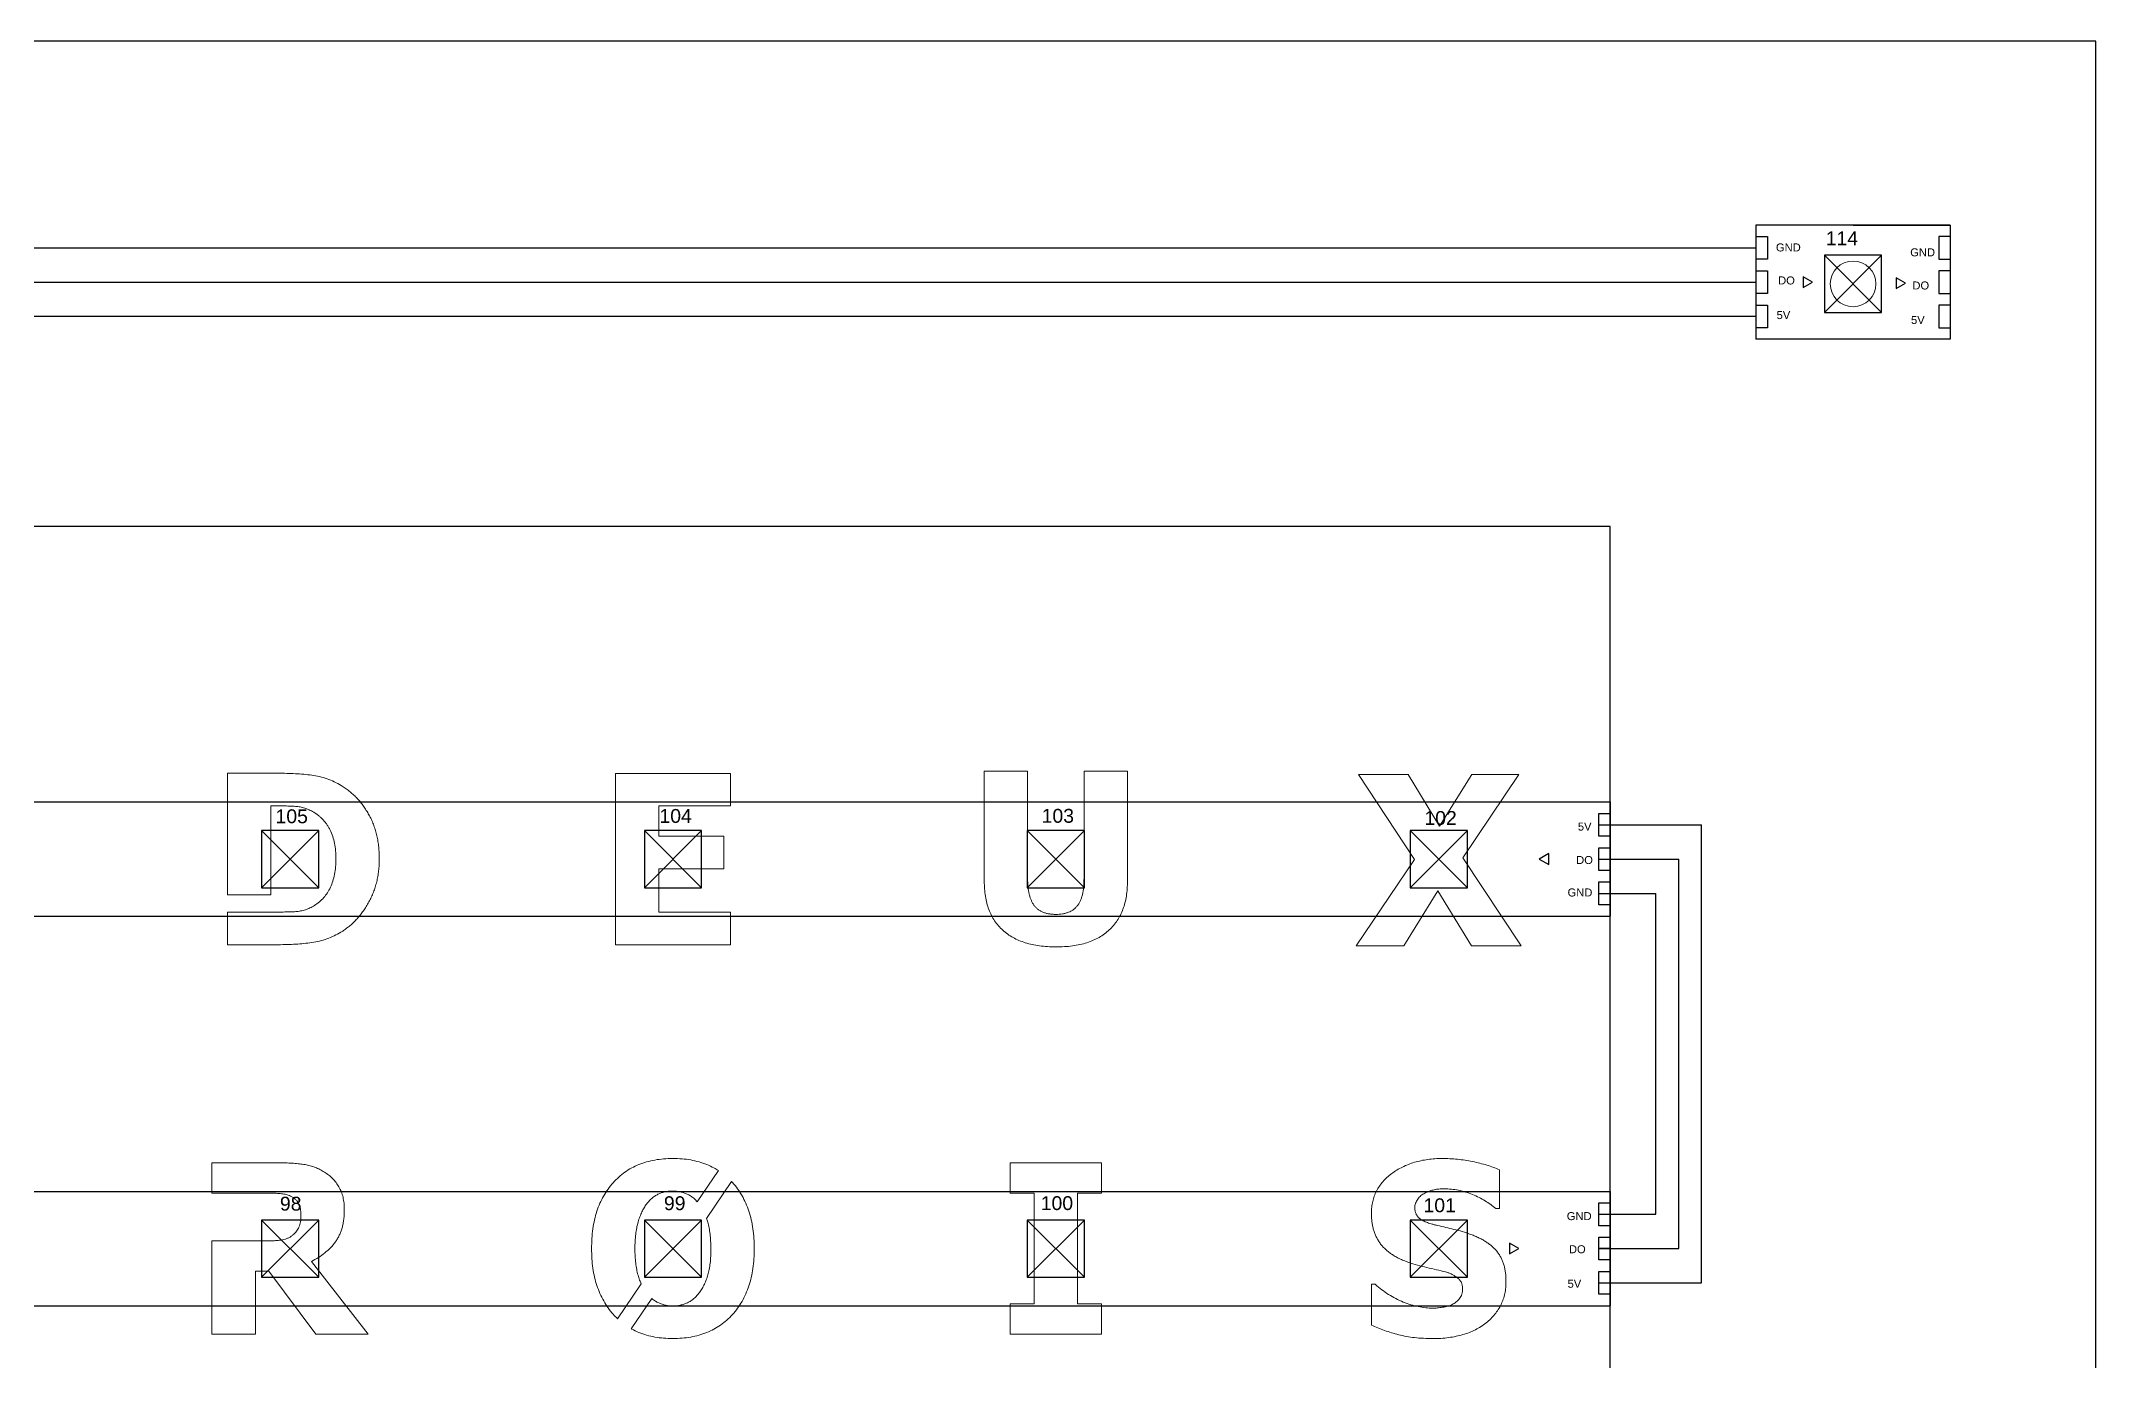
# Model space of a CAD drawing. Header units: millimetres. Extents: x -429 to 21, y 1736 to 2186.
# Drawn here: x -159.1 to 20.7, y 2070.4 to 2185.9 of the extents above; entities that cross this region are included whole.
import ezdxf

# ---------------------------------------------------------------- set-up
doc = ezdxf.new("R2010")
doc.units = ezdxf.units.MM
for name, color, linetype in [('Cadre', 7, 'Continuous'), ('Cadre interieur', 7, 'Continuous'), ('Circuit Electrique', 7, 'Continuous'), ('Lettres', 7, 'Continuous'), ('Rubans', 7, 'Continuous')]:
    doc.layers.add(name, color=color, linetype=linetype)
doc.styles.get("Standard").update_dxf_attribs({"font": 'sanss___.ttf'})

msp = doc.modelspace()

# ---------------------------------------------------------------- linework, layer by layer
at = {"layer": 'Cadre', "color": 0}
for p, q in [((20.66, 2185.91), (-429.34, 2185.91)), ((20.66, 1735.91), (20.66, 2185.91))]:
    msp.add_line(p, q, dxfattribs=at)
at = {"layer": 'Cadre interieur', "color": 0}
for p, q in [((-21.84, 2143.41), (-386.84, 2143.41)), ((-21.84, 1778.41), (-21.84, 2143.41))]:
    msp.add_line(p, q, dxfattribs=at)
at = {"layer": 'Circuit Electrique'}
for p, q in [((-399.59, 2167.81), (-9.09, 2167.81)), ((-22.84, 2111.31), (-17.84, 2111.31)), ((-17.84, 2083.22), (-17.84, 2111.31)), ((-22.84, 2083.22), (-17.84, 2083.22)), ((-21.84, 2080.22), (-22.84, 2080.22)), ((-21.84, 2080.22), (-22.84, 2080.22))]:
    msp.add_line(p, q, dxfattribs=at)
at = {"layer": 'Circuit Electrique', "color": 4}
for p, q in [((-399.59, 2164.81), (-9.09, 2164.81)), ((-22.84, 2114.31), (-15.84, 2114.31)), ((-15.84, 2080.22), (-15.84, 2114.31)), ((-22.84, 2080.22), (-15.84, 2080.22))]:
    msp.add_line(p, q, dxfattribs=at)
at = {"layer": 'Circuit Electrique', "color": 1}
for p, q in [((-9.09, 2161.81), (-399.59, 2161.81)), ((-22.84, 2117.31), (-13.84, 2117.31)), ((-13.84, 2077.22), (-13.84, 2117.31)), ((-22.84, 2077.22), (-13.84, 2077.22))]:
    msp.add_line(p, q, dxfattribs=at)
at = {"layer": 'Circuit Electrique'}
for points in [[(-27.22, 2113.84), (-27.22, 2114.79), (-28.05, 2114.31)], [(-29.82, 2080.22), (-30.64, 2080.7), (-30.64, 2079.75)]]:
    msp.add_lwpolyline(points, close=True, dxfattribs=at)
at = {"layer": 'Lettres', "color": 7, "linetype": 'Continuous', "lineweight": 15}
for p, q in [((-142.83, 2121.82), (-138.21, 2121.82)), ((-142.83, 2111.17), (-142.83, 2121.82)), ((-108.88, 2121.81), (-98.81, 2121.81)), ((-108.88, 2106.81), (-108.88, 2121.81)), ((-98.81, 2121.81), (-98.81, 2118.96)), ((-76.61, 2122), (-72.81, 2122)), ((-76.61, 2112.38), (-76.61, 2122)), ((-72.81, 2122), (-72.81, 2112.58)), ((-67.88, 2122), (-64.08, 2122)), ((-67.88, 2112.58), (-67.88, 2122)), ((-64.08, 2122), (-64.08, 2112.39)), ((-43.87, 2121.71), (-39.53, 2121.71)), ((-38.97, 2114.28), (-43.87, 2121.71)), ((-39.53, 2121.71), (-36.78, 2117.19)), ((-36.78, 2117.19), (-33.96, 2121.71)), ((-29.82, 2121.71), (-34.72, 2114.43)), ((-33.96, 2121.71), (-29.82, 2121.71)), ((-139.03, 2118.98), (-139.03, 2111.17)), ((-138.96, 2118.98), (-139.03, 2118.98)), ((-105.08, 2118.96), (-105.08, 2116.31)), ((-98.81, 2118.96), (-105.08, 2118.96)), ((-105.08, 2116.31), (-99.38, 2116.31)), ((-99.38, 2116.31), (-99.38, 2113.46)), ((-44.06, 2106.71), (-38.97, 2114.28)), ((-34.72, 2114.43), (-29.63, 2106.71)), ((-105.08, 2113.46), (-105.08, 2109.66)), ((-99.38, 2113.46), (-105.08, 2113.46)), ((-139.03, 2111.17), (-142.83, 2111.17)), ((-36.91, 2111.52), (-39.91, 2106.71)), ((-33.97, 2106.71), (-36.91, 2111.52)), ((-142.83, 2109.67), (-138.96, 2109.67)), ((-142.83, 2106.82), (-142.83, 2109.67)), ((-105.08, 2109.66), (-98.81, 2109.66)), ((-98.81, 2109.66), (-98.81, 2106.81)), ((-138.17, 2106.82), (-142.83, 2106.82)), ((-98.81, 2106.81), (-108.88, 2106.81)), ((-39.91, 2106.71), (-44.06, 2106.71)), ((-29.63, 2106.71), (-33.97, 2106.71)), ((-144.18, 2087.72), (-138.19, 2087.72)), ((-144.18, 2085.06), (-144.18, 2087.72)), ((-74.33, 2087.72), (-66.36, 2087.72)), ((-74.33, 2085.06), (-74.33, 2087.72)), ((-66.36, 2087.72), (-66.36, 2085.06)), ((-99.87, 2087.04), (-101.72, 2084.32)), ((-100.9, 2082.86), (-98.71, 2086.08)), ((-31.53, 2087.11), (-31.53, 2083.74)), ((-139.14, 2085.06), (-144.18, 2085.06)), ((-72.24, 2085.06), (-74.33, 2085.06)), ((-72.24, 2075.38), (-72.24, 2085.06)), ((-68.45, 2085.06), (-68.45, 2075.38)), ((-66.36, 2085.06), (-68.45, 2085.06)), ((-31.53, 2083.74), (-31.86, 2083.74)), ((-144.18, 2080.89), (-139.32, 2080.89)), ((-144.18, 2072.72), (-144.18, 2080.89)), ((-135.48, 2079.1), (-130.51, 2072.72)), ((-140.38, 2078.23), (-140.38, 2072.72)), ((-139.21, 2078.23), (-140.38, 2078.23)), ((-135.09, 2072.72), (-139.21, 2078.23)), ((-106.62, 2077.13), (-108.7, 2074.08)), ((-42.73, 2077.09), (-42.39, 2077.09)), ((-42.73, 2073.51), (-42.73, 2077.09)), ((-107.49, 2073.19), (-105.69, 2075.84)), ((-74.33, 2075.38), (-72.24, 2075.38)), ((-74.33, 2072.72), (-74.33, 2075.38)), ((-68.45, 2075.38), (-66.36, 2075.38)), ((-66.36, 2075.38), (-66.36, 2072.72)), ((-140.38, 2072.72), (-144.18, 2072.72)), ((-130.51, 2072.72), (-135.09, 2072.72)), ((-66.36, 2072.72), (-74.33, 2072.72))]:
    msp.add_line(p, q, dxfattribs=at)
msp.add_circle((-0.59, 2164.66), 2, dxfattribs=at)
msp.add_circle((-0.59, 2164.66), 2, dxfattribs=at)
for points, knots in [([(-138.21, 2121.82), (-137.95, 2121.82), (-137.45, 2121.82), (-136.7, 2121.78), (-135.98, 2121.72), (-135.28, 2121.63), (-134.6, 2121.5), (-133.94, 2121.29), (-133.31, 2121.01), (-132.91, 2120.77), (-132.71, 2120.65)], [0, 0, 0, 0, 0.134988, 0.265981, 0.392597, 0.515581, 0.635817, 0.756161, 0.876759, 1, 1, 1, 1]), ([(-132.71, 2120.65), (-132.59, 2120.57), (-132.35, 2120.4), (-132.01, 2120.14), (-131.69, 2119.85), (-131.39, 2119.54), (-131.11, 2119.21), (-130.85, 2118.86), (-130.61, 2118.48), (-130.38, 2118.09), (-130.18, 2117.68), (-130.01, 2117.25), (-129.86, 2116.8), (-129.75, 2116.34), (-129.65, 2115.86), (-129.59, 2115.36), (-129.54, 2114.84), (-129.54, 2114.49), (-129.54, 2114.31)], [0, 0, 0, 0, 0.058473, 0.116679, 0.175123, 0.233221, 0.291512, 0.350503, 0.410194, 0.471036, 0.532513, 0.595248, 0.658487, 0.723415, 0.789591, 0.857492, 0.927847, 1, 1, 1, 1]), ([(-135.38, 2118.48), (-135.51, 2118.54), (-135.76, 2118.67), (-136.16, 2118.81), (-136.56, 2118.9), (-136.98, 2118.94), (-137.42, 2118.95), (-137.9, 2118.97), (-138.42, 2118.97), (-138.78, 2118.98), (-138.96, 2118.98)], [0, 0, 0, 0, 0.116459, 0.230621, 0.342985, 0.456314, 0.575661, 0.705519, 0.84749, 1, 1, 1, 1]), ([(-133.33, 2114.33), (-133.34, 2114.57), (-133.35, 2115.03), (-133.44, 2115.69), (-133.6, 2116.29), (-133.79, 2116.76), (-133.97, 2117.1), (-134.12, 2117.34), (-134.29, 2117.56), (-134.47, 2117.78), (-134.68, 2117.97), (-134.89, 2118.16), (-135.13, 2118.33), (-135.3, 2118.43), (-135.38, 2118.48)], [0, 0, 0, 0, 0.145865, 0.281318, 0.409385, 0.530296, 0.589472, 0.647314, 0.704869, 0.763197, 0.820971, 0.879362, 0.93925, 1, 1, 1, 1]), ([(-135.21, 2110.25), (-135.06, 2110.35), (-134.77, 2110.55), (-134.39, 2110.93), (-134.07, 2111.36), (-133.8, 2111.85), (-133.59, 2112.39), (-133.44, 2112.99), (-133.35, 2113.64), (-133.34, 2114.1), (-133.33, 2114.33)], [0, 0, 0, 0, 0.113808, 0.226347, 0.340024, 0.457063, 0.579623, 0.710586, 0.84956, 1, 1, 1, 1]), ([(-129.54, 2114.31), (-129.54, 2114.14), (-129.55, 2113.8), (-129.59, 2113.29), (-129.66, 2112.8), (-129.76, 2112.33), (-129.89, 2111.86), (-130.05, 2111.41), (-130.23, 2110.98), (-130.44, 2110.56), (-130.68, 2110.15), (-130.93, 2109.78), (-131.19, 2109.42), (-131.47, 2109.09), (-131.77, 2108.78), (-132.07, 2108.5), (-132.4, 2108.25), (-132.63, 2108.09), (-132.74, 2108.01)], [0, 0, 0, 0, 0.070114, 0.13882, 0.205979, 0.271864, 0.337042, 0.4015, 0.465761, 0.529889, 0.593239, 0.65457, 0.714748, 0.773335, 0.831158, 0.887894, 0.944134, 1, 1, 1, 1]), ([(-72.81, 2112.58), (-72.81, 2112.46), (-72.81, 2112.21), (-72.78, 2111.85), (-72.74, 2111.52), (-72.67, 2111.22), (-72.59, 2110.93), (-72.49, 2110.68), (-72.38, 2110.45), (-72.24, 2110.24), (-72.08, 2110.06), (-71.9, 2109.9), (-71.7, 2109.76), (-71.47, 2109.66), (-71.22, 2109.57), (-70.95, 2109.51), (-70.66, 2109.48), (-70.45, 2109.47), (-70.35, 2109.47)], [0, 0, 0, 0, 0.083198, 0.161393, 0.234821, 0.302626, 0.366802, 0.426894, 0.483561, 0.537448, 0.589958, 0.641551, 0.694537, 0.748596, 0.805727, 0.86627, 0.931072, 1, 1, 1, 1]), ([(-70.35, 2109.47), (-70.25, 2109.47), (-70.05, 2109.48), (-69.76, 2109.51), (-69.49, 2109.57), (-69.24, 2109.65), (-69.02, 2109.75), (-68.81, 2109.88), (-68.63, 2110.03), (-68.47, 2110.21), (-68.33, 2110.41), (-68.21, 2110.64), (-68.1, 2110.9), (-68.02, 2111.18), (-67.95, 2111.49), (-67.91, 2111.83), (-67.88, 2112.2), (-67.88, 2112.45), (-67.88, 2112.58)], [0, 0, 0, 0, 0.06745, 0.130794, 0.190407, 0.246972, 0.30061, 0.352752, 0.404281, 0.45564, 0.508679, 0.565215, 0.625389, 0.689762, 0.759288, 0.833806, 0.913783, 1, 1, 1, 1]), ([(-70.35, 2106.62), (-70.59, 2106.63), (-71.07, 2106.64), (-71.76, 2106.71), (-72.41, 2106.82), (-73.01, 2106.98), (-73.57, 2107.18), (-74.09, 2107.44), (-74.56, 2107.73), (-74.99, 2108.08), (-75.37, 2108.47), (-75.71, 2108.9), (-75.99, 2109.38), (-76.22, 2109.9), (-76.39, 2110.46), (-76.52, 2111.06), (-76.59, 2111.71), (-76.6, 2112.15), (-76.61, 2112.38)], [0, 0, 0, 0, 0.075556, 0.146834, 0.214189, 0.27849, 0.339718, 0.398649, 0.456076, 0.51261, 0.568606, 0.624436, 0.681171, 0.739066, 0.799401, 0.862842, 0.929322, 1, 1, 1, 1]), ([(-64.08, 2112.39), (-64.08, 2112.16), (-64.09, 2111.73), (-64.16, 2111.09), (-64.29, 2110.49), (-64.46, 2109.93), (-64.69, 2109.42), (-64.96, 2108.94), (-65.28, 2108.5), (-65.66, 2108.11), (-66.08, 2107.75), (-66.55, 2107.45), (-67.07, 2107.19), (-67.63, 2106.98), (-68.24, 2106.82), (-68.9, 2106.7), (-69.61, 2106.64), (-70.1, 2106.63), (-70.35, 2106.62)], [0, 0, 0, 0, 0.069562, 0.135255, 0.197567, 0.257264, 0.315158, 0.371017, 0.426571, 0.482223, 0.538284, 0.595626, 0.654669, 0.716122, 0.781133, 0.849913, 0.922515, 1, 1, 1, 1]), ([(-138.96, 2109.67), (-138.76, 2109.67), (-138.38, 2109.67), (-137.82, 2109.68), (-137.32, 2109.69), (-136.86, 2109.71), (-136.42, 2109.76), (-136, 2109.87), (-135.59, 2110.03), (-135.34, 2110.17), (-135.21, 2110.25)], [0, 0, 0, 0, 0.156056, 0.299828, 0.43055, 0.54829, 0.659757, 0.770881, 0.88337, 1, 1, 1, 1]), ([(-132.74, 2108.01), (-132.94, 2107.89), (-133.33, 2107.66), (-133.95, 2107.38), (-134.6, 2107.17), (-135.27, 2107.03), (-135.97, 2106.94), (-136.68, 2106.87), (-137.42, 2106.83), (-137.92, 2106.83), (-138.17, 2106.82)], [0, 0, 0, 0, 0.121682, 0.241595, 0.361759, 0.483355, 0.607654, 0.734543, 0.865769, 1, 1, 1, 1]), ([(-138.19, 2087.72), (-137.99, 2087.72), (-137.61, 2087.72), (-137.05, 2087.69), (-136.53, 2087.64), (-136.04, 2087.57), (-135.58, 2087.48), (-135.15, 2087.33), (-134.73, 2087.15), (-134.47, 2086.99), (-134.34, 2086.92)], [0, 0, 0, 0, 0.149974, 0.289736, 0.420262, 0.541731, 0.657199, 0.771291, 0.885637, 1, 1, 1, 1]), ([(-110.97, 2080.22), (-110.96, 2080.51), (-110.95, 2081.09), (-110.86, 2081.93), (-110.72, 2082.73), (-110.51, 2083.48), (-110.25, 2084.18), (-109.92, 2084.83), (-109.53, 2085.44), (-109.09, 2085.99), (-108.59, 2086.49), (-108.05, 2086.92), (-107.46, 2087.29), (-106.82, 2087.59), (-106.14, 2087.82), (-105.42, 2087.98), (-104.65, 2088.09), (-104.13, 2088.1), (-103.86, 2088.1)], [0, 0, 0, 0, 0.073832, 0.144311, 0.21135, 0.275658, 0.337674, 0.398156, 0.457306, 0.516469, 0.574755, 0.632376, 0.689692, 0.747869, 0.807106, 0.868593, 0.932571, 1, 1, 1, 1]), ([(-103.86, 2088.1), (-103.59, 2088.1), (-103.06, 2088.09), (-102.29, 2087.99), (-101.57, 2087.82), (-100.89, 2087.59), (-100.33, 2087.32), (-99.99, 2087.13), (-99.87, 2087.04)], [0, 0, 0, 0, 0.0671288, 0.1310242, 0.1925175, 0.2517071, 0.3097325, 0.3477437, 0.3477437, 0.3477437, 0.3477437]), ([(-42.73, 2083.32), (-42.73, 2083.5), (-42.72, 2083.84), (-42.63, 2084.34), (-42.49, 2084.81), (-42.3, 2085.26), (-42.04, 2085.68), (-41.74, 2086.08), (-41.37, 2086.45), (-40.96, 2086.79), (-40.51, 2087.1), (-40.02, 2087.36), (-39.5, 2087.6), (-38.96, 2087.78), (-38.39, 2087.92), (-37.8, 2088.03), (-37.17, 2088.09), (-36.75, 2088.1), (-36.53, 2088.1)], [0, 0, 0, 0, 0.059483, 0.116964, 0.173246, 0.22874, 0.284453, 0.341556, 0.400368, 0.462086, 0.525357, 0.58886, 0.65283, 0.718208, 0.78506, 0.854317, 0.925621, 1, 1, 1, 1]), ([(-36.53, 2088.1), (-36.31, 2088.1), (-35.87, 2088.09), (-35.2, 2088.04), (-34.54, 2087.96), (-33.89, 2087.84), (-33.25, 2087.69), (-32.64, 2087.53), (-32.07, 2087.34), (-31.71, 2087.18), (-31.53, 2087.11)], [0, 0, 0, 0, 0.129441, 0.259207, 0.388462, 0.518766, 0.64671, 0.769621, 0.887261, 1, 1, 1, 1]), ([(-134.34, 2086.92), (-134.21, 2086.83), (-133.95, 2086.66), (-133.61, 2086.34), (-133.32, 2086), (-133.06, 2085.61), (-132.84, 2085.19), (-132.7, 2084.7), (-132.61, 2084.17), (-132.6, 2083.8), (-132.6, 2083.6)], [0, 0, 0, 0, 0.119241, 0.235411, 0.351264, 0.467913, 0.587671, 0.714251, 0.851544, 1, 1, 1, 1]), ([(-98.71, 2086.08), (-98.68, 2086.05), (-98.5, 2085.85), (-98.18, 2085.45), (-97.79, 2084.85), (-97.46, 2084.19), (-97.19, 2083.49), (-96.98, 2082.74), (-96.84, 2081.94), (-96.74, 2081.1), (-96.73, 2080.51), (-96.73, 2080.22)], [0.4732889, 0.4732889, 0.4732889, 0.4732889, 0.4827099, 0.5416333, 0.6010034, 0.6614374, 0.7235805, 0.7878379, 0.8550658, 0.9257338, 1, 1, 1, 1]), ([(-137.31, 2084.82), (-137.44, 2084.87), (-137.69, 2084.97), (-138.03, 2085.02), (-138.32, 2085.04), (-138.57, 2085.06), (-138.85, 2085.06), (-139.04, 2085.06), (-139.14, 2085.06)], [0, 0, 0, 0, 0.209407, 0.431327, 0.552966, 0.68723, 0.837246, 1, 1, 1, 1]), ([(-136.39, 2083.17), (-136.4, 2083.26), (-136.4, 2083.45), (-136.44, 2083.71), (-136.51, 2083.95), (-136.6, 2084.17), (-136.72, 2084.38), (-136.89, 2084.55), (-137.08, 2084.71), (-137.24, 2084.78), (-137.31, 2084.82)], [0, 0, 0, 0, 0.13997, 0.271141, 0.396119, 0.514801, 0.630431, 0.748169, 0.868887, 1, 1, 1, 1]), ([(-106.15, 2084.12), (-106.23, 2084.01), (-106.38, 2083.79), (-106.57, 2083.42), (-106.75, 2083), (-106.9, 2082.54), (-107.03, 2082.02), (-107.11, 2081.46), (-107.16, 2080.86), (-107.17, 2080.43), (-107.17, 2080.22)], [0, 0, 0, 0, 0.094396, 0.196115, 0.306127, 0.425664, 0.553874, 0.692336, 0.840632, 1, 1, 1, 1]), ([(-103.84, 2085.25), (-103.96, 2085.25), (-104.17, 2085.25), (-104.49, 2085.2), (-104.8, 2085.12), (-105.09, 2085.01), (-105.37, 2084.86), (-105.64, 2084.66), (-105.91, 2084.41), (-106.07, 2084.22), (-106.15, 2084.12)], [0, 0, 0, 0, 0.12537, 0.245286, 0.361957, 0.475991, 0.593024, 0.717386, 0.853085, 1, 1, 1, 1]), ([(-101.72, 2084.32), (-101.74, 2084.34), (-101.83, 2084.45), (-102.02, 2084.63), (-102.3, 2084.83), (-102.6, 2084.99), (-102.9, 2085.11), (-103.21, 2085.19), (-103.52, 2085.24), (-103.74, 2085.25), (-103.84, 2085.25)], [0.1114955, 0.1114955, 0.1114955, 0.1114955, 0.1408232, 0.2734591, 0.400792, 0.5236902, 0.6445467, 0.763352, 0.8806837, 1, 1, 1, 1]), ([(-38.07, 2085.07), (-38.13, 2085.04), (-38.24, 2084.98), (-38.4, 2084.86), (-38.55, 2084.72), (-38.68, 2084.56), (-38.79, 2084.38), (-38.87, 2084.19), (-38.93, 2083.99), (-38.93, 2083.85), (-38.93, 2083.78)], [0, 0, 0, 0, 0.119677, 0.240329, 0.366271, 0.493995, 0.623043, 0.746883, 0.872483, 1, 1, 1, 1]), ([(-38.93, 2083.78), (-38.93, 2083.69), (-38.92, 2083.51), (-38.84, 2083.26), (-38.71, 2083.04), (-38.56, 2082.88), (-38.41, 2082.77), (-38.27, 2082.69), (-38.11, 2082.61), (-37.92, 2082.53), (-37.72, 2082.45), (-37.49, 2082.38), (-37.23, 2082.31), (-37.05, 2082.26), (-36.96, 2082.24)], [0, 0, 0, 0, 0.101189, 0.195066, 0.28682, 0.381041, 0.43216, 0.490481, 0.555865, 0.629675, 0.709531, 0.798237, 0.894933, 1, 1, 1, 1]), ([(-36.36, 2085.44), (-36.52, 2085.44), (-36.81, 2085.44), (-37.24, 2085.38), (-37.66, 2085.26), (-37.93, 2085.14), (-38.07, 2085.07)], [0, 0, 0, 0, 0.263952, 0.503203, 0.738816, 1, 1, 1, 1]), ([(-31.86, 2083.74), (-32, 2083.85), (-32.3, 2084.09), (-32.79, 2084.41), (-33.32, 2084.7), (-33.89, 2084.96), (-34.49, 2085.18), (-35.11, 2085.33), (-35.73, 2085.43), (-36.15, 2085.44), (-36.36, 2085.44)], [0, 0, 0, 0, 0.113642, 0.231983, 0.355311, 0.484601, 0.614974, 0.743959, 0.871738, 1, 1, 1, 1]), ([(-137.1, 2081.41), (-137.04, 2081.46), (-136.93, 2081.56), (-136.78, 2081.73), (-136.66, 2081.91), (-136.56, 2082.11), (-136.48, 2082.33), (-136.43, 2082.58), (-136.4, 2082.87), (-136.4, 2083.07), (-136.39, 2083.17)], [0, 0, 0, 0, 0.114295, 0.22772, 0.337793, 0.449141, 0.567498, 0.69713, 0.841442, 1, 1, 1, 1]), ([(-132.6, 2083.6), (-132.6, 2083.46), (-132.6, 2083.19), (-132.64, 2082.79), (-132.7, 2082.4), (-132.79, 2082.04), (-132.9, 2081.7), (-133.03, 2081.38), (-133.19, 2081.08), (-133.44, 2080.71), (-133.8, 2080.28), (-134.3, 2079.83), (-134.86, 2079.42), (-135.27, 2079.21), (-135.48, 2079.1)], [0, 0, 0, 0, 0.074078, 0.144802, 0.21236, 0.277245, 0.340403, 0.400934, 0.460657, 0.519378, 0.63602, 0.753744, 0.874438, 1, 1, 1, 1]), ([(-100.53, 2080.23), (-100.53, 2080.45), (-100.54, 2080.86), (-100.59, 2081.47), (-100.67, 2082.02), (-100.78, 2082.48), (-100.87, 2082.75), (-100.9, 2082.86)], [0, 0, 0, 0, 0.1608968, 0.3090965, 0.4467198, 0.5729741, 0.6576345, 0.6576345, 0.6576345, 0.6576345]), ([(-39.49, 2079.01), (-39.63, 2079.07), (-39.91, 2079.17), (-40.29, 2079.34), (-40.65, 2079.53), (-40.98, 2079.74), (-41.27, 2079.95), (-41.54, 2080.18), (-41.78, 2080.42), (-41.98, 2080.68), (-42.16, 2080.96), (-42.31, 2081.24), (-42.44, 2081.55), (-42.55, 2081.87), (-42.63, 2082.21), (-42.69, 2082.57), (-42.72, 2082.94), (-42.73, 2083.19), (-42.73, 2083.32)], [0, 0, 0, 0, 0.077046, 0.149721, 0.219404, 0.284805, 0.347832, 0.407743, 0.465707, 0.521836, 0.577474, 0.633501, 0.689851, 0.748288, 0.807927, 0.869355, 0.933281, 1, 1, 1, 1]), ([(-36.96, 2082.24), (-36.71, 2082.18), (-36.23, 2082.07), (-35.51, 2081.9), (-34.77, 2081.71), (-34.28, 2081.54), (-34.02, 2081.45)], [0, 0, 0, 0, 0.249067, 0.488639, 0.733905, 1, 1, 1, 1]), ([(-139.32, 2080.89), (-139.2, 2080.89), (-138.96, 2080.89), (-138.62, 2080.91), (-138.31, 2080.94), (-138.02, 2080.98), (-137.76, 2081.04), (-137.52, 2081.14), (-137.29, 2081.25), (-137.16, 2081.36), (-137.1, 2081.41)], [0, 0, 0, 0, 0.158853, 0.305178, 0.440591, 0.562608, 0.677868, 0.786886, 0.893772, 1, 1, 1, 1]), ([(-108.7, 2074.08), (-108.83, 2074.2), (-109.12, 2074.51), (-109.53, 2075.02), (-109.92, 2075.63), (-110.24, 2076.28), (-110.51, 2076.98), (-110.72, 2077.72), (-110.86, 2078.51), (-110.95, 2079.35), (-110.96, 2079.92), (-110.97, 2080.22)], [0.4393045, 0.4393045, 0.4393045, 0.4393045, 0.4845681, 0.5438107, 0.6032492, 0.663813, 0.7256817, 0.7898391, 0.8567255, 0.9265623, 1, 1, 1, 1]), ([(-107.17, 2080.22), (-107.17, 2079.99), (-107.16, 2079.57), (-107.11, 2078.96), (-107.03, 2078.41), (-106.91, 2077.91), (-106.78, 2077.49), (-106.67, 2077.24), (-106.62, 2077.13)], [0, 0, 0, 0, 0.1647713, 0.315358, 0.4523309, 0.5764485, 0.6912717, 0.7799518, 0.7799518, 0.7799518, 0.7799518]), ([(-96.73, 2080.22), (-96.73, 2079.92), (-96.74, 2079.34), (-96.84, 2078.49), (-96.98, 2077.7), (-97.19, 2076.95), (-97.46, 2076.25), (-97.79, 2075.59), (-98.18, 2074.99), (-98.62, 2074.44), (-99.12, 2073.95), (-99.67, 2073.52), (-100.26, 2073.15), (-100.89, 2072.85), (-101.57, 2072.63), (-102.29, 2072.46), (-103.06, 2072.36), (-103.59, 2072.35), (-103.86, 2072.34)], [0, 0, 0, 0, 0.074317, 0.144789, 0.212063, 0.276365, 0.338551, 0.399027, 0.458438, 0.51721, 0.575491, 0.632953, 0.690133, 0.748199, 0.80735, 0.868885, 0.932825, 1, 1, 1, 1]), ([(-101.52, 2076.38), (-101.44, 2076.49), (-101.29, 2076.73), (-101.09, 2077.1), (-100.92, 2077.5), (-100.77, 2077.93), (-100.66, 2078.42), (-100.58, 2078.96), (-100.53, 2079.57), (-100.53, 2080), (-100.53, 2080.23)], [0, 0, 0, 0, 0.101387, 0.20613, 0.313012, 0.424422, 0.545125, 0.680897, 0.831879, 1, 1, 1, 1]), ([(-34.02, 2081.45), (-33.9, 2081.41), (-33.65, 2081.31), (-33.3, 2081.15), (-32.97, 2080.98), (-32.67, 2080.79), (-32.39, 2080.59), (-32.14, 2080.38), (-31.91, 2080.16), (-31.71, 2079.92), (-31.53, 2079.67), (-31.38, 2079.4), (-31.25, 2079.11), (-31.14, 2078.8), (-31.06, 2078.47), (-31, 2078.12), (-30.96, 2077.75), (-30.96, 2077.5), (-30.96, 2077.37)], [0, 0, 0, 0, 0.073409, 0.14343, 0.210313, 0.274337, 0.335985, 0.395552, 0.452981, 0.509043, 0.565002, 0.621373, 0.67844, 0.737632, 0.799203, 0.863043, 0.930047, 1, 1, 1, 1]), ([(-36.25, 2078.18), (-36.51, 2078.24), (-37.05, 2078.38), (-37.88, 2078.56), (-38.7, 2078.75), (-39.23, 2078.93), (-39.49, 2079.01)], [0, 0, 0, 0, 0.242695, 0.499402, 0.756262, 1, 1, 1, 1]), ([(-42.39, 2077.09), (-42.2, 2076.93), (-41.83, 2076.61), (-41.23, 2076.19), (-40.61, 2075.83), (-39.95, 2075.53), (-39.3, 2075.3), (-38.64, 2075.13), (-37.99, 2075.02), (-37.56, 2075.01), (-37.35, 2075)], [0, 0, 0, 0, 0.133001, 0.263353, 0.392791, 0.521613, 0.64819, 0.768998, 0.885968, 1, 1, 1, 1]), ([(-30.96, 2077.37), (-30.96, 2077.18), (-30.97, 2076.82), (-31.05, 2076.29), (-31.19, 2075.79), (-31.38, 2075.32), (-31.63, 2074.88), (-31.92, 2074.46), (-32.28, 2074.07), (-32.69, 2073.71), (-33.14, 2073.39), (-33.63, 2073.11), (-34.16, 2072.87), (-34.73, 2072.68), (-35.33, 2072.53), (-35.98, 2072.42), (-36.66, 2072.35), (-37.13, 2072.35), (-37.37, 2072.34)], [0, 0, 0, 0, 0.060348, 0.118373, 0.174822, 0.230067, 0.285184, 0.340939, 0.398055, 0.457291, 0.517906, 0.579447, 0.642691, 0.707874, 0.77602, 0.846986, 0.921541, 1, 1, 1, 1]), ([(-34.76, 2076.73), (-34.76, 2076.82), (-34.77, 2077), (-34.85, 2077.25), (-35, 2077.47), (-35.2, 2077.66), (-35.43, 2077.82), (-35.68, 2077.97), (-35.96, 2078.09), (-36.15, 2078.15), (-36.25, 2078.18)], [0, 0, 0, 0, 0.122123, 0.237846, 0.352547, 0.473989, 0.600843, 0.729318, 0.862547, 1, 1, 1, 1]), ([(-35.68, 2075.32), (-35.61, 2075.35), (-35.49, 2075.42), (-35.32, 2075.54), (-35.16, 2075.68), (-35.02, 2075.84), (-34.9, 2076.02), (-34.81, 2076.23), (-34.77, 2076.47), (-34.76, 2076.64), (-34.76, 2076.73)], [0, 0, 0, 0, 0.119781, 0.237832, 0.354328, 0.473172, 0.593505, 0.719436, 0.853402, 1, 1, 1, 1]), ([(-105.69, 2075.84), (-105.68, 2075.83), (-105.58, 2075.75), (-105.39, 2075.61), (-105.1, 2075.46), (-104.79, 2075.34), (-104.48, 2075.25), (-104.16, 2075.2), (-103.95, 2075.19), (-103.84, 2075.19)], [0.2640728, 0.2640728, 0.2640728, 0.2640728, 0.2741776, 0.4013741, 0.5244889, 0.6456303, 0.7637117, 0.8814107, 1, 1, 1, 1]), ([(-103.84, 2075.19), (-103.74, 2075.19), (-103.52, 2075.2), (-103.2, 2075.26), (-102.88, 2075.35), (-102.57, 2075.47), (-102.27, 2075.64), (-102, 2075.85), (-101.74, 2076.1), (-101.59, 2076.28), (-101.52, 2076.38)], [0, 0, 0, 0, 0.119332, 0.23902, 0.359746, 0.482353, 0.60764, 0.734227, 0.864094, 1, 1, 1, 1]), ([(-37.35, 2075), (-37.29, 2075), (-37.17, 2075.01), (-36.97, 2075.02), (-36.75, 2075.05), (-36.51, 2075.08), (-36.27, 2075.12), (-36.05, 2075.17), (-35.85, 2075.23), (-35.73, 2075.29), (-35.68, 2075.32)], [0, 0, 0, 0, 0.100396, 0.2149, 0.345382, 0.490223, 0.637837, 0.771267, 0.891619, 1, 1, 1, 1]), ([(-103.86, 2072.34), (-104.13, 2072.35), (-104.65, 2072.36), (-105.42, 2072.46), (-106.14, 2072.63), (-106.82, 2072.86), (-107.26, 2073.07), (-107.48, 2073.19), (-107.49, 2073.19)], [0, 0, 0, 0, 0.0675199, 0.1315844, 0.1932097, 0.2525264, 0.3107819, 0.3140218, 0.3140218, 0.3140218, 0.3140218]), ([(-37.37, 2072.34), (-37.64, 2072.35), (-38.17, 2072.35), (-38.94, 2072.42), (-39.66, 2072.52), (-40.34, 2072.67), (-40.97, 2072.85), (-41.58, 2073.05), (-42.17, 2073.26), (-42.54, 2073.43), (-42.73, 2073.51)], [0, 0, 0, 0, 0.148573, 0.287904, 0.419544, 0.543016, 0.66167, 0.776802, 0.889955, 1, 1, 1, 1])]:
    msp.add_open_spline(points, degree=3, knots=knots, dxfattribs=at)
at = {"layer": 'Rubans'}
for p, q in [((-0.59, 2169.81), (-9.09, 2169.81)), ((-9.09, 2169.81), (-9.09, 2159.81)), ((-9.09, 2169.81), (-9.09, 2168.81)), ((-9.09, 2168.81), (-8.09, 2168.81)), ((-8.09, 2168.81), (-8.09, 2166.81)), ((-0.59, 2169.81), (7.91, 2169.81)), ((7.91, 2169.81), (-0.59, 2169.81)), ((-0.59, 2169.81), (7.91, 2169.81)), ((7.91, 2168.81), (6.91, 2168.81)), ((6.91, 2168.81), (6.91, 2166.81)), ((7.91, 2169.81), (7.91, 2159.81)), ((7.91, 2169.81), (7.91, 2168.81)), ((-8.09, 2166.81), (-9.09, 2166.81)), ((-9.09, 2166.81), (-9.09, 2166.81)), ((1.91, 2167.16), (-3.09, 2167.16)), ((-3.09, 2167.16), (-3.09, 2162.16)), ((1.91, 2162.16), (1.91, 2167.16)), ((6.91, 2166.81), (7.91, 2166.81)), ((-9.09, 2165.81), (-8.09, 2165.81)), ((-8.09, 2165.81), (-8.09, 2163.81)), ((7.91, 2165.81), (6.91, 2165.81)), ((6.91, 2165.81), (6.91, 2163.81)), ((-8.09, 2163.81), (-9.09, 2163.81)), ((6.91, 2163.81), (7.91, 2163.81)), ((-9.09, 2162.81), (-8.09, 2162.81)), ((-8.09, 2162.81), (-8.09, 2160.81)), ((-3.09, 2162.16), (1.91, 2162.16)), ((7.91, 2162.81), (6.91, 2162.81)), ((6.91, 2162.81), (6.91, 2160.81)), ((-8.09, 2160.81), (-9.09, 2160.81)), ((7.91, 2159.81), (-9.09, 2159.81)), ((6.91, 2160.81), (7.91, 2160.81)), ((-386.84, 2119.31), (-21.84, 2119.31)), ((-22.84, 2116.31), (-22.84, 2118.31)), ((-22.84, 2118.31), (-21.84, 2118.31)), ((-21.84, 2119.31), (-21.84, 2109.31)), ((-134.84, 2116.81), (-139.84, 2116.81)), ((-139.84, 2116.81), (-139.84, 2111.81)), ((-134.84, 2111.81), (-134.84, 2116.81)), ((-101.34, 2116.81), (-106.34, 2116.81)), ((-106.34, 2116.81), (-106.34, 2111.81)), ((-101.34, 2111.81), (-101.34, 2116.81)), ((-67.84, 2116.81), (-72.84, 2116.81)), ((-72.84, 2116.81), (-72.84, 2111.81)), ((-67.84, 2111.81), (-67.84, 2116.81)), ((-34.34, 2116.81), (-39.34, 2116.81)), ((-39.34, 2116.81), (-39.34, 2111.81)), ((-34.34, 2111.81), (-34.34, 2116.81)), ((-21.84, 2116.31), (-22.84, 2116.31)), ((-22.84, 2113.31), (-22.84, 2115.31)), ((-22.84, 2115.31), (-21.84, 2115.31)), ((-21.84, 2113.31), (-22.84, 2113.31)), ((-139.84, 2111.81), (-134.84, 2111.81)), ((-106.34, 2111.81), (-101.34, 2111.81)), ((-72.84, 2111.81), (-67.84, 2111.81)), ((-39.34, 2111.81), (-34.34, 2111.81)), ((-22.84, 2110.31), (-22.84, 2112.31)), ((-22.84, 2112.31), (-21.84, 2112.31)), ((-386.84, 2109.31), (-21.84, 2109.31)), ((-21.84, 2110.31), (-22.84, 2110.31)), ((-386.84, 2085.22), (-21.84, 2085.22)), ((-22.84, 2082.22), (-22.84, 2084.22)), ((-22.84, 2084.22), (-21.84, 2084.22)), ((-21.84, 2085.22), (-21.84, 2075.22)), ((-134.84, 2082.72), (-139.84, 2082.72)), ((-139.84, 2082.72), (-139.84, 2077.72)), ((-134.84, 2077.72), (-134.84, 2082.72)), ((-101.34, 2082.72), (-106.34, 2082.72)), ((-106.34, 2082.72), (-106.34, 2077.72)), ((-101.34, 2077.72), (-101.34, 2082.72)), ((-67.84, 2082.72), (-72.84, 2082.72)), ((-72.84, 2082.72), (-72.84, 2077.72)), ((-67.84, 2077.72), (-67.84, 2082.72)), ((-34.34, 2082.72), (-39.34, 2082.72)), ((-39.34, 2082.72), (-39.34, 2077.72)), ((-34.34, 2077.72), (-34.34, 2082.72)), ((-21.84, 2082.22), (-22.84, 2082.22)), ((-22.84, 2079.22), (-22.84, 2081.22)), ((-22.84, 2081.22), (-21.84, 2081.22)), ((-21.84, 2079.22), (-22.84, 2079.22)), ((-139.84, 2077.72), (-134.84, 2077.72)), ((-106.34, 2077.72), (-101.34, 2077.72)), ((-72.84, 2077.72), (-67.84, 2077.72)), ((-39.34, 2077.72), (-34.34, 2077.72)), ((-22.84, 2076.22), (-22.84, 2078.22)), ((-22.84, 2078.22), (-21.84, 2078.22)), ((-386.84, 2075.22), (-21.84, 2075.22)), ((-21.84, 2076.22), (-22.84, 2076.22))]:
    msp.add_line(p, q, dxfattribs=at)
at = {"layer": 'Rubans', "color": 1}
for p, q in [((-3.09, 2162.16), (1.91, 2167.16)), ((1.91, 2162.16), (-3.09, 2167.16)), ((-134.84, 2116.81), (-139.84, 2111.81)), ((-139.84, 2116.81), (-134.84, 2111.81)), ((-101.34, 2116.81), (-106.34, 2111.81)), ((-106.34, 2116.81), (-101.34, 2111.81)), ((-67.84, 2116.81), (-72.84, 2111.81)), ((-72.84, 2116.81), (-67.84, 2111.81)), ((-34.34, 2116.81), (-39.34, 2111.81)), ((-39.34, 2116.81), (-34.34, 2111.81)), ((-134.84, 2082.72), (-139.84, 2077.72)), ((-139.84, 2082.72), (-134.84, 2077.72)), ((-101.34, 2082.72), (-106.34, 2077.72)), ((-106.34, 2082.72), (-101.34, 2077.72)), ((-67.84, 2082.72), (-72.84, 2077.72)), ((-72.84, 2082.72), (-67.84, 2077.72)), ((-34.34, 2082.72), (-39.34, 2077.72)), ((-39.34, 2082.72), (-34.34, 2077.72))]:
    msp.add_line(p, q, dxfattribs=at)
at = {"layer": 'Rubans'}
for points in [[(-4.97, 2165.28), (-4.97, 2164.33), (-4.14, 2164.8)], [(3.19, 2165.2), (3.19, 2164.25), (4.01, 2164.73)]]:
    msp.add_lwpolyline(points, close=True, dxfattribs=at)

# ---------------------------------------------------------------- texts
for s, insert, char_height, width, attachment_point in [('{GND}', (-7.34, 2168.2), 0.7, 3.678, 1), ('\\pxqc;{\\fArial|b0|i0|c0|p34;114}', (-1.57, 2168.65), 1.215, 19.44, 5), ('{GND}', (4.41, 2167.77), 0.7, 3.678, 1), ('{DO}', (-7.15, 2165.31), 0.7, 3.678, 1), ('{DO}', (4.6, 2164.87), 0.7, 3.678, 1), ('{5V}', (-7.28, 2162.28), 0.7, 3.678, 1), ('{5V}', (4.48, 2161.85), 0.7, 3.678, 1), ('\\pxqc;{\\fArial|b0|i0|c0|p34;105}', (-137.2, 2118.05), 1.215, 19.44, 5), ('\\pxqc;{\\fArial|b0|i0|c0|p34;104}', (-103.61, 2118.08), 1.215, 19.44, 5), ('\\pxqc;{\\fArial|b0|i0|c0|p34;103}', (-70.17, 2118.09), 1.215, 19.44, 5), ('\\pxqc;{\\fArial|b0|i0|c0|p34;102}', (-36.68, 2117.9), 1.215, 19.44, 5), ('{5V}', (-24.67, 2117.51), 0.7, 3.678, 1), ('{DO}', (-24.82, 2114.58), 0.7, 3.678, 1), ('{GND}', (-25.57, 2111.74), 0.7, 3.678, 1), ('\\pxqc;{\\fArial|b0|i0|c0|p34;98}', (-137.29, 2084.14), 1.215, 19.44, 5), ('\\pxqc;{\\fArial|b0|i0|c0|p34;99}', (-103.69, 2084.18), 1.215, 19.44, 5), ('\\pxqc;{\\fArial|b0|i0|c0|p34;100}', (-70.25, 2084.19), 1.215, 19.44, 5), ('\\pxqc;{\\fArial|b0|i0|c0|p34;101}', (-36.76, 2084), 1.215, 19.44, 5), ('{GND}', (-25.64, 2083.41), 0.7, 3.678, 1), ('{DO}', (-25.45, 2080.51), 0.7, 3.678, 1), ('{5V}', (-25.57, 2077.49), 0.7, 3.678, 1)]:
    msp.add_mtext(s, dxfattribs=dict(at, insert=insert, char_height=char_height, width=width, attachment_point=attachment_point))

doc.saveas('drawing.dxf')
